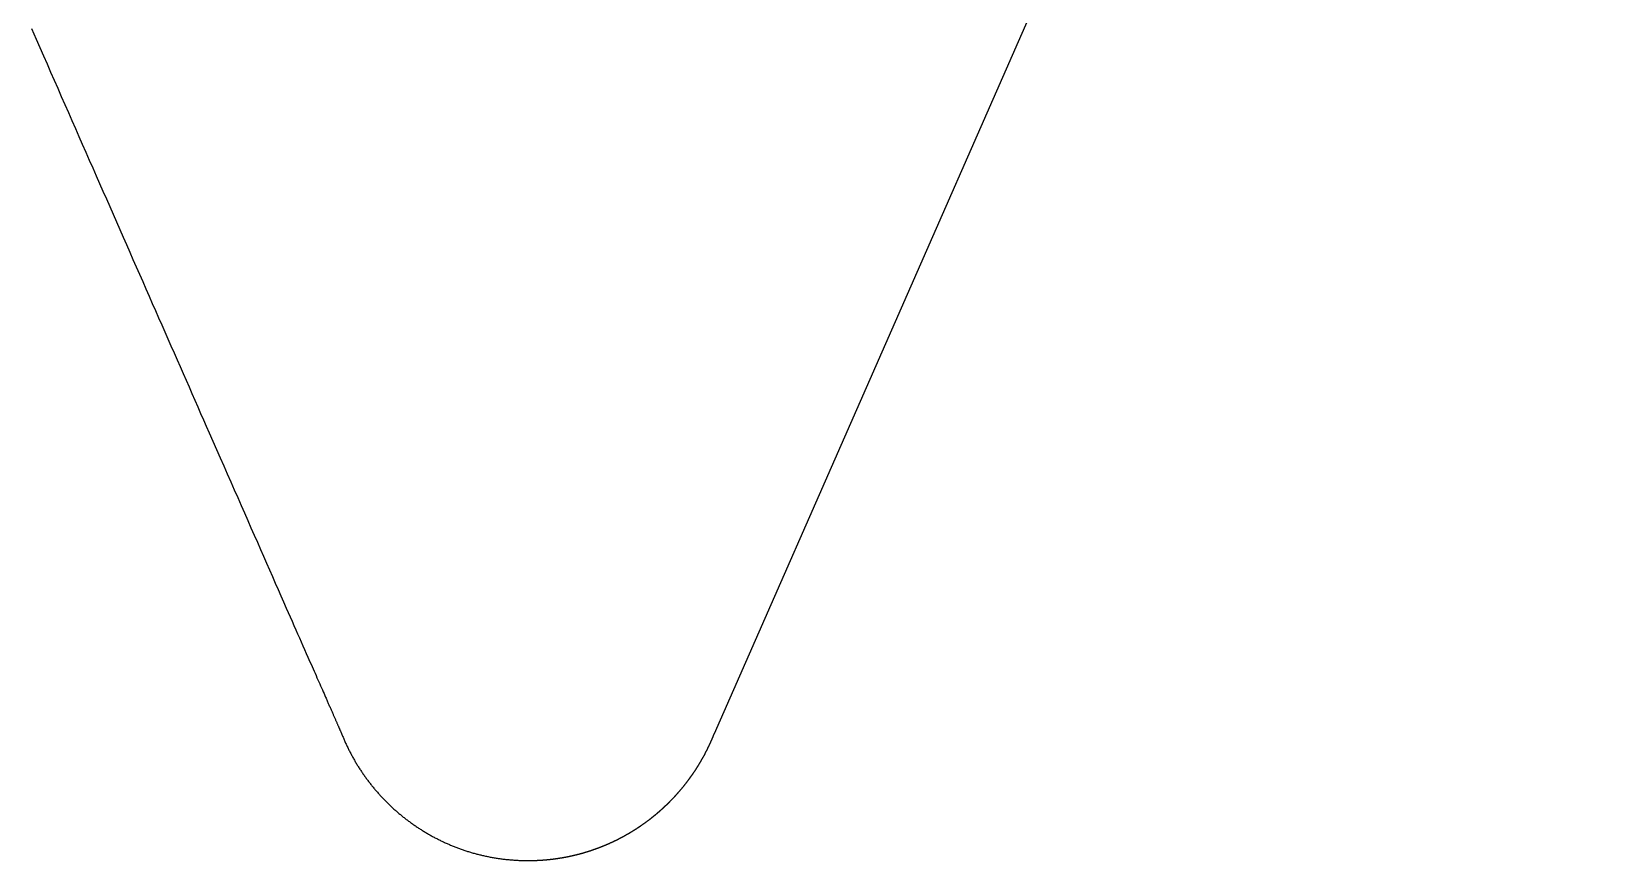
# Model space of a CAD drawing. Header units: millimetres. Extents: x -275 to 275, y -100 to 100.
# Drawn here: x -1.19 to 26.94, y -26.52 to -11.67 of the extents above; entities that cross this region are included whole.
import ezdxf

# ---------------------------------------------------------------- set-up
doc = ezdxf.new("R2010")
doc.units = ezdxf.units.MM

msp = doc.modelspace()

# ---------------------------------------------------------------- linework, layer by layer
msp.add_line((26.941, 12.038), (11.027, -24.248))
for points in [[(-1.192, -11.616), (-1.148, -11.714), (-1.105, -11.812), (-1.041, -11.96), (-0.976, -12.106), (-0.912, -12.253), (-0.848, -12.399), (-0.784, -12.544), (-0.721, -12.689), (-0.657, -12.834), (-0.594, -12.978), (-0.531, -13.122), (-0.468, -13.265), (-0.405, -13.408), (-0.343, -13.55), (-0.281, -13.692), (-0.218, -13.834), (-0.157, -13.975), (-0.095, -14.115), (-0.034, -14.255), (0.028, -14.394), (0.088, -14.533), (0.149, -14.671), (0.21, -14.809), (0.27, -14.946), (0.33, -15.082), (0.389, -15.218), (0.449, -15.353), (0.508, -15.488), (0.567, -15.622), (0.625, -15.756), (0.684, -15.888), (0.742, -16.021), (0.799, -16.152), (0.857, -16.283), (0.914, -16.413), (0.971, -16.542), (1.027, -16.671), (1.084, -16.799), (1.14, -16.926), (1.195, -17.053), (1.25, -17.179), (1.305, -17.304), (1.36, -17.428), (1.414, -17.552), (1.468, -17.674), (1.522, -17.796), (1.575, -17.917), (1.628, -18.038), (1.68, -18.157), (1.733, -18.276), (1.784, -18.394), (1.836, -18.511), (1.887, -18.627), (1.938, -18.742), (1.988, -18.857), (2.054, -19.008), (2.12, -19.158), (2.185, -19.306), (2.25, -19.452), (2.313, -19.596), (2.376, -19.739), (2.438, -19.881), (2.499, -20.02), (2.56, -20.158), (2.62, -20.294), (2.679, -20.428), (2.737, -20.56), (2.794, -20.691), (2.851, -20.819), (2.907, -20.946), (2.961, -21.071), (3.015, -21.194), (3.069, -21.314), (3.121, -21.433), (3.172, -21.55), (3.223, -21.665), (3.272, -21.778), (3.321, -21.888), (3.369, -21.997), (3.404, -22.077), (3.439, -22.156), (3.473, -22.233), (3.506, -22.309), (3.539, -22.385), (3.572, -22.458), (3.604, -22.531), (3.635, -22.602), (3.666, -22.672), (3.696, -22.741), (3.726, -22.809), (3.755, -22.875), (3.774, -22.918), (3.793, -22.961), (3.812, -23.003), (3.83, -23.045), (3.848, -23.086), (3.866, -23.126), (3.883, -23.166), (3.901, -23.205), (3.918, -23.244), (3.934, -23.282), (3.951, -23.319), (3.967, -23.356), (3.983, -23.392), (3.998, -23.428), (4.014, -23.463), (4.029, -23.497), (4.044, -23.53), (4.058, -23.563), (4.073, -23.596), (4.08, -23.612), (4.086, -23.627), (4.093, -23.643), (4.1, -23.659), (4.107, -23.674), (4.114, -23.689), (4.12, -23.704), (4.127, -23.719), (4.133, -23.733), (4.139, -23.748), (4.146, -23.762), (4.152, -23.776), (4.158, -23.79), (4.164, -23.804), (4.17, -23.818), (4.176, -23.831), (4.182, -23.845), (4.188, -23.858), (4.194, -23.871), (4.199, -23.884), (4.205, -23.896), (4.21, -23.909), (4.216, -23.921), (4.221, -23.933), (4.226, -23.945), (4.232, -23.957), (4.237, -23.969), (4.242, -23.98), (4.247, -23.992), (4.252, -24.003), (4.257, -24.014), (4.261, -24.024), (4.266, -24.035), (4.271, -24.046), (4.275, -24.056), (4.28, -24.066), (4.284, -24.076), (4.288, -24.086), (4.292, -24.095), (4.297, -24.105), (4.301, -24.114), (4.305, -24.123), (4.309, -24.132), (4.312, -24.141), (4.316, -24.149), (4.32, -24.157), (4.323, -24.166), (4.327, -24.174), (4.33, -24.182), (4.334, -24.189), (4.337, -24.197), (4.34, -24.204), (4.343, -24.211), (4.346, -24.218), (4.349, -24.225), (4.352, -24.231), (4.355, -24.238), (4.358, -24.244)], [(4.358, -24.244), (4.364, -24.26), (4.371, -24.276), (4.377, -24.292), (4.384, -24.308), (4.39, -24.323), (4.397, -24.339), (4.404, -24.355), (4.411, -24.371), (4.417, -24.386), (4.424, -24.402), (4.431, -24.417), (4.439, -24.433), (4.446, -24.448), (4.453, -24.464), (4.46, -24.479), (4.468, -24.495), (4.475, -24.51), (4.483, -24.525), (4.49, -24.541), (4.498, -24.556), (4.506, -24.571), (4.514, -24.586), (4.522, -24.601), (4.53, -24.616), (4.538, -24.631), (4.546, -24.646), (4.554, -24.661), (4.562, -24.676), (4.57, -24.691), (4.579, -24.706), (4.587, -24.72), (4.596, -24.735), (4.604, -24.75), (4.613, -24.764), (4.622, -24.779), (4.63, -24.793), (4.639, -24.808), (4.648, -24.822), (4.657, -24.837), (4.666, -24.851), (4.675, -24.865), (4.685, -24.88), (4.694, -24.894), (4.703, -24.908), (4.712, -24.922), (4.722, -24.936), (4.731, -24.95), (4.741, -24.964), (4.751, -24.978), (4.76, -24.992), (4.77, -25.006), (4.78, -25.02), (4.79, -25.033), (4.8, -25.047), (4.81, -25.061), (4.82, -25.074), (4.83, -25.088), (4.84, -25.101), (4.85, -25.115), (4.861, -25.128), (4.871, -25.141), (4.881, -25.155), (4.892, -25.168), (4.902, -25.181), (4.913, -25.194), (4.924, -25.207), (4.935, -25.22), (4.945, -25.233), (4.956, -25.246), (4.967, -25.259), (4.978, -25.272), (4.989, -25.285), (5, -25.297), (5.011, -25.31), (5.023, -25.323), (5.034, -25.335), (5.045, -25.348), (5.057, -25.36), (5.068, -25.373), (5.08, -25.385), (5.091, -25.397), (5.103, -25.41), (5.114, -25.422), (5.126, -25.434), (5.138, -25.446), (5.15, -25.458), (5.162, -25.47), (5.174, -25.482), (5.186, -25.494), (5.198, -25.505), (5.21, -25.517), (5.222, -25.529), (5.234, -25.54), (5.246, -25.552), (5.259, -25.564), (5.271, -25.575), (5.284, -25.586), (5.296, -25.598), (5.309, -25.609), (5.321, -25.62), (5.334, -25.631), (5.347, -25.642), (5.359, -25.653), (5.372, -25.664), (5.385, -25.675), (5.398, -25.686), (5.411, -25.697), (5.424, -25.708), (5.437, -25.719), (5.45, -25.729), (5.463, -25.74), (5.477, -25.75), (5.49, -25.761), (5.503, -25.771), (5.517, -25.781), (5.53, -25.792), (5.543, -25.802), (5.557, -25.812), (5.571, -25.822), (5.584, -25.832), (5.598, -25.842), (5.612, -25.852), (5.625, -25.862), (5.639, -25.871), (5.653, -25.881), (5.667, -25.891), (5.681, -25.9), (5.695, -25.91), (5.709, -25.919), (5.723, -25.929), (5.737, -25.938), (5.751, -25.947), (5.766, -25.956), (5.78, -25.965), (5.794, -25.974), (5.809, -25.983), (5.823, -25.992), (5.838, -26.001), (5.852, -26.01), (5.867, -26.019), (5.881, -26.027), (5.896, -26.036), (5.911, -26.044), (5.925, -26.053), (5.94, -26.061), (5.955, -26.069), (5.97, -26.078), (5.985, -26.086), (6, -26.094), (6.015, -26.102), (6.03, -26.11), (6.045, -26.118), (6.06, -26.126), (6.075, -26.133), (6.09, -26.141), (6.106, -26.149), (6.121, -26.156), (6.136, -26.164), (6.152, -26.171), (6.167, -26.178), (6.182, -26.186), (6.198, -26.193), (6.213, -26.2), (6.229, -26.207), (6.245, -26.214), (6.26, -26.221), (6.276, -26.228), (6.292, -26.234), (6.307, -26.241), (6.323, -26.248), (6.339, -26.254), (6.355, -26.261), (6.371, -26.267), (6.387, -26.273), (6.403, -26.28), (6.419, -26.286), (6.435, -26.292), (6.451, -26.298), (6.467, -26.304), (6.483, -26.31), (6.5, -26.315), (6.516, -26.321), (6.532, -26.327), (6.548, -26.332), (6.565, -26.338), (6.581, -26.343), (6.598, -26.349), (6.614, -26.354), (6.63, -26.359), (6.647, -26.364), (6.664, -26.369), (6.68, -26.374), (6.697, -26.379), (6.713, -26.384), (6.73, -26.388), (6.747, -26.393), (6.764, -26.398), (6.78, -26.402), (6.797, -26.406), (6.814, -26.411), (6.831, -26.415), (6.848, -26.419), (6.865, -26.423), (6.882, -26.427), (6.899, -26.431), (6.916, -26.435), (6.933, -26.439), (6.95, -26.442), (6.967, -26.446), (6.984, -26.449), (7.002, -26.453), (7.019, -26.456), (7.036, -26.459), (7.053, -26.462), (7.071, -26.465), (7.088, -26.468), (7.105, -26.471), (7.123, -26.474), (7.14, -26.477), (7.158, -26.48), (7.175, -26.482), (7.193, -26.485), (7.21, -26.487), (7.228, -26.489), (7.245, -26.492), (7.263, -26.494), (7.281, -26.496), (7.298, -26.498), (7.316, -26.5), (7.334, -26.502), (7.352, -26.503), (7.369, -26.505), (7.387, -26.507), (7.405, -26.508), (7.423, -26.509), (7.441, -26.511), (7.459, -26.512), (7.477, -26.513), (7.495, -26.514), (7.512, -26.515), (7.53, -26.516), (7.549, -26.517), (7.567, -26.517), (7.585, -26.518), (7.603, -26.518), (7.621, -26.519), (7.639, -26.519), (7.657, -26.519), (7.675, -26.519), (7.693, -26.519), (7.693, -26.519), (7.693, -26.519), (7.693, -26.519), (7.693, -26.519), (7.693, -26.519), (7.693, -26.519), (7.693, -26.519), (7.693, -26.519), (7.693, -26.519), (7.693, -26.519), (7.693, -26.519), (7.693, -26.519), (7.693, -26.519), (7.693, -26.519), (7.693, -26.519), (7.693, -26.519), (7.693, -26.519), (7.693, -26.519), (7.693, -26.519), (7.693, -26.519), (7.693, -26.519), (7.693, -26.519), (7.693, -26.519), (7.693, -26.519), (7.693, -26.519), (7.693, -26.519), (7.693, -26.519), (7.693, -26.519), (7.693, -26.519), (7.693, -26.519), (7.693, -26.519), (7.693, -26.519), (7.693, -26.519), (7.693, -26.519), (7.693, -26.519), (7.693, -26.519), (7.693, -26.519), (7.693, -26.519), (7.693, -26.519), (7.693, -26.519), (7.693, -26.519), (7.693, -26.519), (7.693, -26.519), (7.693, -26.519), (7.693, -26.519), (7.693, -26.519), (7.693, -26.519), (7.693, -26.519), (7.693, -26.519), (7.693, -26.519), (7.693, -26.519), (7.693, -26.519), (7.693, -26.519), (7.693, -26.519), (7.693, -26.519), (7.693, -26.519), (7.693, -26.519), (7.693, -26.519), (7.693, -26.519), (7.693, -26.519), (7.694, -26.519), (7.694, -26.519), (7.694, -26.519), (7.694, -26.519), (7.694, -26.519), (7.694, -26.519), (7.694, -26.519), (7.694, -26.519), (7.694, -26.519), (7.694, -26.519), (7.694, -26.519), (7.694, -26.519), (7.694, -26.519), (7.694, -26.519), (7.694, -26.519), (7.694, -26.519), (7.694, -26.519), (7.694, -26.519), (7.694, -26.519), (7.694, -26.519), (7.694, -26.519), (7.694, -26.519), (7.694, -26.519), (7.694, -26.519), (7.694, -26.519), (7.694, -26.519), (7.694, -26.519), (7.694, -26.519), (7.694, -26.519), (7.694, -26.519), (7.694, -26.519), (7.694, -26.519), (7.694, -26.519), (7.694, -26.519), (7.694, -26.519), (7.694, -26.519), (7.694, -26.519), (7.694, -26.519), (7.694, -26.519), (7.694, -26.519), (7.694, -26.519), (7.694, -26.519), (7.694, -26.519), (7.694, -26.519), (7.694, -26.519), (7.694, -26.519), (7.694, -26.519), (7.694, -26.519), (7.694, -26.519), (7.694, -26.519), (7.694, -26.519), (7.694, -26.519), (7.694, -26.519), (7.694, -26.519), (7.694, -26.519), (7.694, -26.519), (7.694, -26.519), (7.694, -26.519), (7.694, -26.519), (7.694, -26.519), (7.694, -26.519), (7.694, -26.519), (7.694, -26.519), (7.694, -26.519), (7.694, -26.519), (7.694, -26.519), (7.694, -26.519), (7.694, -26.519), (7.694, -26.519), (7.694, -26.519), (7.694, -26.519), (7.694, -26.519), (7.694, -26.519), (7.694, -26.519), (7.694, -26.519), (7.694, -26.519), (7.694, -26.519), (7.694, -26.519), (7.694, -26.519), (7.694, -26.519), (7.694, -26.519), (7.694, -26.519), (7.694, -26.519), (7.694, -26.519), (7.694, -26.519), (7.694, -26.519), (7.694, -26.519), (7.694, -26.519), (7.694, -26.519), (7.694, -26.519), (7.694, -26.519), (7.694, -26.519), (7.694, -26.519), (7.694, -26.519), (7.694, -26.519), (7.694, -26.519), (7.694, -26.519), (7.694, -26.519), (7.694, -26.519), (7.694, -26.519), (7.694, -26.519), (7.694, -26.519), (7.694, -26.519), (7.694, -26.519), (7.694, -26.519), (7.694, -26.519), (7.694, -26.519), (7.694, -26.519), (7.694, -26.519), (7.694, -26.519), (7.694, -26.519), (7.694, -26.519), (7.694, -26.519), (7.694, -26.519), (7.694, -26.519), (7.694, -26.519), (7.694, -26.519), (7.694, -26.519), (7.694, -26.519), (7.694, -26.519), (7.694, -26.519), (7.694, -26.519), (7.694, -26.519), (7.694, -26.519), (7.694, -26.519), (7.694, -26.519), (7.694, -26.519), (7.694, -26.519), (7.694, -26.519), (7.694, -26.519), (7.694, -26.519), (7.694, -26.519), (7.694, -26.519), (7.694, -26.519), (7.694, -26.519), (7.694, -26.519), (7.694, -26.519), (7.694, -26.519), (7.694, -26.519), (7.694, -26.519), (7.694, -26.519), (7.694, -26.519), (7.694, -26.519), (7.694, -26.519), (7.694, -26.519), (7.694, -26.519), (7.694, -26.519), (7.694, -26.519), (7.694, -26.519), (7.694, -26.519), (7.694, -26.519), (7.694, -26.519), (7.694, -26.519), (7.694, -26.519), (7.694, -26.519), (7.694, -26.519), (7.694, -26.519), (7.694, -26.519), (7.694, -26.519), (7.694, -26.519), (7.694, -26.519), (7.694, -26.519), (7.694, -26.519), (7.694, -26.519), (7.694, -26.519), (7.694, -26.519), (7.694, -26.519), (7.694, -26.519), (7.694, -26.519), (7.694, -26.519), (7.694, -26.519), (7.694, -26.519), (7.694, -26.519), (7.694, -26.519), (7.694, -26.519), (7.694, -26.519), (7.694, -26.519), (7.694, -26.519), (7.694, -26.519), (7.694, -26.519), (7.694, -26.519), (7.694, -26.519), (7.694, -26.519), (7.694, -26.519), (7.694, -26.519), (7.694, -26.519), (7.694, -26.519), (7.694, -26.519), (7.694, -26.519), (7.694, -26.519), (7.694, -26.519), (7.694, -26.519), (7.694, -26.519), (7.694, -26.519), (7.694, -26.519), (7.694, -26.519), (7.694, -26.519), (7.694, -26.519), (7.694, -26.519), (7.694, -26.519), (7.694, -26.519), (7.694, -26.519), (7.694, -26.519), (7.694, -26.519), (7.694, -26.519), (7.694, -26.519), (7.694, -26.519), (7.694, -26.519), (7.694, -26.519), (7.694, -26.519), (7.694, -26.519), (7.694, -26.519), (7.694, -26.519), (7.694, -26.519), (7.694, -26.519), (7.694, -26.519), (7.694, -26.519), (7.694, -26.519), (7.694, -26.519), (7.694, -26.519), (7.694, -26.519), (7.694, -26.519), (7.694, -26.519), (7.694, -26.519), (7.694, -26.519), (7.694, -26.519), (7.694, -26.519), (7.694, -26.519), (7.694, -26.519), (7.694, -26.519), (7.694, -26.519), (7.694, -26.519), (7.694, -26.519), (7.694, -26.519), (7.694, -26.519), (7.694, -26.519), (7.694, -26.519), (7.694, -26.519), (7.694, -26.519), (7.694, -26.519), (7.694, -26.519), (7.694, -26.519), (7.694, -26.519), (7.694, -26.519), (7.694, -26.519), (7.694, -26.519), (7.694, -26.519), (7.694, -26.519), (7.694, -26.519), (7.694, -26.519), (7.694, -26.519), (7.694, -26.519), (7.694, -26.519), (7.694, -26.519), (7.694, -26.519), (7.694, -26.519), (7.694, -26.519), (7.694, -26.519), (7.694, -26.519), (7.694, -26.519), (7.694, -26.519), (7.694, -26.519), (7.694, -26.519), (7.694, -26.519), (7.694, -26.519), (7.694, -26.519), (7.694, -26.519), (7.694, -26.519), (7.694, -26.519), (7.694, -26.519), (7.694, -26.519), (7.694, -26.519), (7.694, -26.519), (7.694, -26.519), (7.694, -26.519), (7.694, -26.519), (7.694, -26.519), (7.694, -26.519), (7.694, -26.519), (7.694, -26.519), (7.694, -26.519), (7.694, -26.519), (7.694, -26.519), (7.694, -26.519), (7.694, -26.519), (7.694, -26.519), (7.694, -26.519), (7.694, -26.519), (7.694, -26.519), (7.694, -26.519), (7.694, -26.519), (7.694, -26.519), (7.694, -26.519), (7.694, -26.519), (7.694, -26.519), (7.694, -26.519), (7.694, -26.519), (7.694, -26.519), (7.694, -26.519), (7.694, -26.519), (7.694, -26.519), (7.694, -26.519), (7.694, -26.519), (7.694, -26.519), (7.694, -26.519), (7.694, -26.519), (7.694, -26.519), (7.694, -26.519), (7.694, -26.519), (7.694, -26.519), (7.694, -26.519), (7.694, -26.519), (7.694, -26.519), (7.694, -26.519), (7.694, -26.519), (7.694, -26.519), (7.694, -26.519), (7.694, -26.519), (7.694, -26.519), (7.694, -26.519), (7.694, -26.519), (7.694, -26.519), (7.694, -26.519), (7.694, -26.519), (7.694, -26.519), (7.694, -26.519), (7.694, -26.519), (7.694, -26.519), (7.694, -26.519), (7.694, -26.519), (7.694, -26.519), (7.694, -26.519), (7.694, -26.519), (7.694, -26.519), (7.694, -26.519), (7.694, -26.519), (7.694, -26.519), (7.694, -26.519), (7.694, -26.519), (7.694, -26.519), (7.694, -26.519), (7.694, -26.519), (7.694, -26.519), (7.694, -26.519), (7.694, -26.519), (7.694, -26.519), (7.694, -26.519), (7.694, -26.519), (7.694, -26.519), (7.694, -26.519), (7.694, -26.519), (7.694, -26.519), (7.694, -26.519), (7.694, -26.519), (7.694, -26.519), (7.694, -26.519), (7.694, -26.519), (7.694, -26.519), (7.694, -26.519), (7.694, -26.519), (7.694, -26.519), (7.694, -26.519), (7.694, -26.519), (7.694, -26.519), (7.694, -26.519), (7.694, -26.519), (7.694, -26.519), (7.694, -26.519), (7.694, -26.519), (7.694, -26.519), (7.694, -26.519), (7.694, -26.519), (7.694, -26.519), (7.694, -26.519), (7.694, -26.519), (7.694, -26.519), (7.694, -26.519), (7.694, -26.519), (7.694, -26.519), (7.694, -26.519), (7.694, -26.519), (7.694, -26.519), (7.694, -26.519), (7.694, -26.519), (7.694, -26.519), (7.694, -26.519), (7.694, -26.519), (7.694, -26.519), (7.694, -26.519), (7.694, -26.519), (7.694, -26.519), (7.694, -26.519), (7.694, -26.519), (7.694, -26.519), (7.694, -26.519), (7.694, -26.519), (7.694, -26.519), (7.694, -26.519), (7.694, -26.519), (7.694, -26.519), (7.694, -26.519), (7.694, -26.519), (7.694, -26.519), (7.694, -26.519), (7.694, -26.519), (7.694, -26.519), (7.694, -26.519), (7.694, -26.519), (7.694, -26.519), (7.694, -26.519), (7.694, -26.519), (7.694, -26.519), (7.694, -26.519), (7.694, -26.519), (7.694, -26.519), (7.694, -26.519), (7.694, -26.519), (7.694, -26.519), (7.694, -26.519), (7.694, -26.519), (7.694, -26.519), (7.694, -26.519), (7.694, -26.519), (7.694, -26.519), (7.694, -26.519), (7.694, -26.519), (7.694, -26.519), (7.694, -26.519), (7.694, -26.519), (7.694, -26.519), (7.694, -26.519), (7.694, -26.519), (7.694, -26.519), (7.694, -26.519), (7.694, -26.519), (7.694, -26.519), (7.694, -26.519), (7.694, -26.519), (7.694, -26.519), (7.694, -26.519), (7.694, -26.519), (7.694, -26.519), (7.694, -26.519), (7.694, -26.519), (7.694, -26.519), (7.694, -26.519), (7.694, -26.519), (7.694, -26.519), (7.694, -26.519), (7.694, -26.519), (7.694, -26.519), (7.694, -26.519), (7.694, -26.519), (7.694, -26.519), (7.694, -26.519), (7.694, -26.519), (7.694, -26.519), (7.694, -26.519), (7.694, -26.519), (7.694, -26.519), (7.694, -26.519), (7.694, -26.519), (7.694, -26.519), (7.694, -26.519), (7.694, -26.519), (7.694, -26.519), (7.694, -26.519), (7.694, -26.519), (7.694, -26.519), (7.694, -26.519), (7.694, -26.519), (7.694, -26.519), (7.694, -26.519), (7.694, -26.519), (7.694, -26.519), (7.694, -26.519), (7.694, -26.519), (7.694, -26.519), (7.694, -26.519), (7.694, -26.519), (7.694, -26.519), (7.694, -26.519), (7.694, -26.519), (7.694, -26.519), (7.694, -26.519), (7.694, -26.519), (7.694, -26.519), (7.694, -26.519), (7.694, -26.519), (7.694, -26.519), (7.694, -26.519), (7.694, -26.519), (7.694, -26.519), (7.694, -26.519), (7.694, -26.519), (7.694, -26.519), (7.694, -26.519), (7.694, -26.519), (7.694, -26.519), (7.694, -26.519), (7.694, -26.519), (7.694, -26.519), (7.694, -26.519), (7.694, -26.519), (7.694, -26.519), (7.694, -26.519), (7.694, -26.519), (7.694, -26.519), (7.694, -26.519), (7.694, -26.519), (7.694, -26.519), (7.694, -26.519), (7.694, -26.519), (7.694, -26.519), (7.694, -26.519), (7.694, -26.519), (7.694, -26.519), (7.694, -26.519), (7.694, -26.519), (7.694, -26.519), (7.694, -26.519), (7.694, -26.519), (7.694, -26.519), (7.694, -26.519), (7.694, -26.519), (7.694, -26.519), (7.694, -26.519), (7.694, -26.519), (7.694, -26.519), (7.694, -26.519), (7.694, -26.519), (7.694, -26.519), (7.694, -26.519), (7.694, -26.519), (7.694, -26.519), (7.694, -26.519), (7.694, -26.519), (7.694, -26.519), (7.694, -26.519), (7.694, -26.519), (7.694, -26.519), (7.694, -26.519), (7.694, -26.519), (7.694, -26.519), (7.694, -26.519), (7.694, -26.519), (7.694, -26.519), (7.694, -26.519), (7.694, -26.519), (7.694, -26.519), (7.694, -26.519), (7.694, -26.519), (7.694, -26.519), (7.694, -26.519), (7.694, -26.519), (7.694, -26.519), (7.694, -26.519), (7.694, -26.519), (7.694, -26.519), (7.694, -26.519), (7.694, -26.519), (7.694, -26.519), (7.694, -26.519), (7.694, -26.519), (7.694, -26.519), (7.694, -26.519), (7.694, -26.519), (7.694, -26.519), (7.694, -26.519), (7.694, -26.519), (7.694, -26.519), (7.694, -26.519), (7.694, -26.519), (7.694, -26.519), (7.694, -26.519), (7.694, -26.519), (7.694, -26.519), (7.694, -26.519), (7.694, -26.519), (7.694, -26.519), (7.694, -26.519), (7.694, -26.519), (7.694, -26.519), (7.694, -26.519), (7.694, -26.519), (7.694, -26.519), (7.694, -26.519), (7.694, -26.519), (7.694, -26.519), (7.694, -26.519), (7.694, -26.519), (7.694, -26.519), (7.694, -26.519), (7.694, -26.519), (7.694, -26.519), (7.694, -26.519), (7.694, -26.519), (7.694, -26.519), (7.694, -26.519), (7.695, -26.519), (7.695, -26.519), (7.695, -26.519), (7.695, -26.519), (7.695, -26.519), (7.695, -26.519), (7.695, -26.519), (7.695, -26.519), (7.695, -26.519), (7.695, -26.519), (7.695, -26.519), (7.695, -26.519), (7.695, -26.519), (7.695, -26.519), (7.695, -26.519), (7.695, -26.519), (7.695, -26.519), (7.695, -26.519), (7.695, -26.519), (7.695, -26.519), (7.695, -26.519), (7.695, -26.519), (7.695, -26.519), (7.695, -26.519), (7.695, -26.519), (7.695, -26.519), (7.695, -26.519), (7.695, -26.519), (7.695, -26.519), (7.695, -26.519), (7.695, -26.519), (7.695, -26.519), (7.695, -26.519), (7.695, -26.519), (7.695, -26.519), (7.695, -26.519), (7.695, -26.519), (7.695, -26.519), (7.695, -26.519), (7.695, -26.519), (7.695, -26.519), (7.695, -26.519), (7.695, -26.519), (7.695, -26.519), (7.695, -26.519), (7.695, -26.519), (7.695, -26.519), (7.695, -26.519), (7.695, -26.519), (7.695, -26.519), (7.695, -26.519), (7.695, -26.519), (7.695, -26.519), (7.695, -26.519), (7.695, -26.519), (7.695, -26.519), (7.695, -26.519), (7.695, -26.519), (7.695, -26.519), (7.695, -26.519), (7.695, -26.519), (7.695, -26.519), (7.695, -26.519), (7.695, -26.519), (7.695, -26.519), (7.695, -26.519), (7.695, -26.519), (7.695, -26.519), (7.695, -26.519), (7.695, -26.519), (7.695, -26.519), (7.695, -26.519), (7.695, -26.519), (7.695, -26.519), (7.695, -26.519), (7.695, -26.519), (7.695, -26.519), (7.695, -26.519), (7.695, -26.519), (7.695, -26.519), (7.695, -26.519), (7.695, -26.519), (7.695, -26.519), (7.695, -26.519), (7.695, -26.519), (7.695, -26.519), (7.695, -26.519), (7.695, -26.519), (7.695, -26.519), (7.695, -26.519), (7.695, -26.519)], [(7.695, -26.519), (7.7, -26.519), (7.704, -26.519), (7.709, -26.519), (7.713, -26.519), (7.718, -26.519), (7.722, -26.519), (7.727, -26.519), (7.731, -26.519), (7.736, -26.519), (7.74, -26.519), (7.745, -26.519), (7.749, -26.519), (7.754, -26.519), (7.758, -26.519), (7.763, -26.519), (7.768, -26.519), (7.772, -26.519), (7.777, -26.518), (7.781, -26.518), (7.786, -26.518), (7.79, -26.518), (7.795, -26.518), (7.799, -26.518), (7.804, -26.518), (7.808, -26.518), (7.813, -26.517), (7.817, -26.517), (7.822, -26.517), (7.826, -26.517), (7.831, -26.517), (7.835, -26.517), (7.84, -26.516), (7.844, -26.516), (7.849, -26.516), (7.853, -26.516), (7.858, -26.516), (7.862, -26.515), (7.867, -26.515), (7.871, -26.515), (7.876, -26.515), (7.88, -26.515), (7.885, -26.514), (7.889, -26.514), (7.894, -26.514), (7.898, -26.514), (7.903, -26.513), (7.907, -26.513), (7.912, -26.513), (7.916, -26.513), (7.921, -26.512), (7.925, -26.512), (7.929, -26.512), (7.934, -26.511), (7.938, -26.511), (7.943, -26.511), (7.947, -26.511), (7.952, -26.51), (7.956, -26.51), (7.961, -26.51), (7.965, -26.509), (7.97, -26.509), (7.974, -26.509), (7.979, -26.508), (7.983, -26.508), (7.987, -26.508), (7.992, -26.507), (7.996, -26.507), (8.001, -26.506), (8.005, -26.506), (8.01, -26.506), (8.014, -26.505), (8.019, -26.505), (8.023, -26.504), (8.027, -26.504), (8.032, -26.504), (8.036, -26.503), (8.041, -26.503), (8.045, -26.502), (8.05, -26.502), (8.054, -26.501), (8.058, -26.501), (8.063, -26.501), (8.067, -26.5), (8.072, -26.5), (8.076, -26.499), (8.081, -26.499), (8.085, -26.498), (8.089, -26.498), (8.094, -26.497), (8.098, -26.497), (8.103, -26.496), (8.107, -26.496), (8.111, -26.495), (8.116, -26.495), (8.12, -26.494), (8.125, -26.494), (8.129, -26.493), (8.134, -26.493), (8.138, -26.492), (8.142, -26.492), (8.147, -26.491), (8.151, -26.49), (8.155, -26.49), (8.16, -26.489), (8.164, -26.489), (8.169, -26.488), (8.173, -26.488), (8.177, -26.487), (8.182, -26.486), (8.186, -26.486), (8.191, -26.485), (8.195, -26.485), (8.199, -26.484), (8.204, -26.483), (8.208, -26.483), (8.212, -26.482), (8.217, -26.481), (8.221, -26.481), (8.226, -26.48), (8.23, -26.479), (8.234, -26.479), (8.239, -26.478), (8.243, -26.477), (8.247, -26.477), (8.252, -26.476), (8.256, -26.475), (8.26, -26.475), (8.265, -26.474), (8.269, -26.473), (8.273, -26.473), (8.278, -26.472), (8.282, -26.471), (8.286, -26.471), (8.291, -26.47), (8.295, -26.469), (8.299, -26.468), (8.304, -26.468), (8.308, -26.467), (8.312, -26.466), (8.317, -26.465), (8.321, -26.465), (8.325, -26.464), (8.33, -26.463), (8.334, -26.462), (8.338, -26.461), (8.343, -26.461), (8.347, -26.46), (8.351, -26.459), (8.356, -26.458), (8.36, -26.457), (8.364, -26.457), (8.369, -26.456), (8.373, -26.455), (8.377, -26.454), (8.381, -26.453), (8.386, -26.453), (8.39, -26.452), (8.394, -26.451), (8.399, -26.45), (8.403, -26.449), (8.407, -26.448), (8.411, -26.447), (8.416, -26.446), (8.42, -26.446), (8.424, -26.445), (8.429, -26.444), (8.433, -26.443), (8.437, -26.442), (8.441, -26.441), (8.446, -26.44), (8.45, -26.439), (8.454, -26.438), (8.459, -26.437), (8.463, -26.437), (8.467, -26.436), (8.471, -26.435), (8.476, -26.434), (8.48, -26.433), (8.484, -26.432), (8.488, -26.431), (8.493, -26.43), (8.497, -26.429), (8.501, -26.428), (8.505, -26.427), (8.51, -26.426), (8.514, -26.425), (8.518, -26.424), (8.522, -26.423), (8.527, -26.422), (8.531, -26.421), (8.535, -26.42), (8.539, -26.419), (8.543, -26.418), (8.548, -26.417), (8.552, -26.416), (8.556, -26.415), (8.56, -26.414), (8.565, -26.413), (8.569, -26.412), (8.573, -26.411), (8.577, -26.409), (8.581, -26.408), (8.586, -26.407), (8.59, -26.406), (8.594, -26.405), (8.598, -26.404), (8.602, -26.403), (8.607, -26.402), (8.611, -26.401), (8.615, -26.4), (8.619, -26.399), (8.623, -26.397), (8.628, -26.396), (8.632, -26.395), (8.636, -26.394), (8.64, -26.393), (8.644, -26.392), (8.649, -26.391), (8.653, -26.389), (8.657, -26.388), (8.661, -26.387), (8.665, -26.386), (8.669, -26.385), (8.674, -26.384), (8.678, -26.382), (8.682, -26.381), (8.686, -26.38), (8.69, -26.379), (8.694, -26.378), (8.698, -26.376), (8.703, -26.375), (8.707, -26.374), (8.711, -26.373), (8.715, -26.371), (8.719, -26.37), (8.723, -26.369), (8.727, -26.368), (8.732, -26.367), (8.736, -26.365), (8.74, -26.364), (8.744, -26.363), (8.748, -26.361), (8.752, -26.36), (8.756, -26.359), (8.761, -26.358), (8.765, -26.356), (8.769, -26.355), (8.773, -26.354), (8.777, -26.352), (8.781, -26.351), (8.785, -26.35), (8.789, -26.349), (8.793, -26.347), (8.798, -26.346), (8.802, -26.345), (8.806, -26.343), (8.81, -26.342), (8.814, -26.341), (8.818, -26.339), (8.822, -26.338), (8.826, -26.336), (8.83, -26.335), (8.834, -26.334), (8.838, -26.332), (8.842, -26.331), (8.847, -26.33), (8.851, -26.328), (8.855, -26.327), (8.859, -26.325), (8.863, -26.324), (8.867, -26.323), (8.871, -26.321), (8.875, -26.32), (8.879, -26.318), (8.883, -26.317), (8.887, -26.315), (8.891, -26.314), (8.895, -26.313), (8.899, -26.311), (8.903, -26.31), (8.907, -26.308), (8.911, -26.307), (8.915, -26.305), (8.92, -26.304), (8.924, -26.302), (8.928, -26.301), (8.932, -26.299), (8.936, -26.298), (8.94, -26.296), (8.944, -26.295), (8.948, -26.293), (8.952, -26.292), (8.956, -26.29), (8.96, -26.289), (8.964, -26.287), (8.968, -26.286), (8.972, -26.284), (8.976, -26.283), (8.98, -26.281), (8.984, -26.28), (8.988, -26.278), (8.992, -26.277), (8.996, -26.275), (9, -26.274), (9.004, -26.272), (9.008, -26.27), (9.012, -26.269), (9.016, -26.267), (9.02, -26.266), (9.024, -26.264), (9.028, -26.262), (9.032, -26.261), (9.036, -26.259), (9.04, -26.258), (9.043, -26.256), (9.047, -26.254), (9.051, -26.253), (9.055, -26.251), (9.059, -26.25), (9.063, -26.248), (9.067, -26.246), (9.071, -26.245), (9.075, -26.243), (9.079, -26.241), (9.083, -26.24), (9.087, -26.238), (9.091, -26.236), (9.095, -26.235), (9.099, -26.233), (9.103, -26.231), (9.107, -26.23), (9.111, -26.228), (9.114, -26.226), (9.118, -26.224), (9.122, -26.223), (9.126, -26.221), (9.13, -26.219), (9.134, -26.218), (9.138, -26.216), (9.142, -26.214), (9.146, -26.212), (9.15, -26.211), (9.153, -26.209), (9.157, -26.207), (9.161, -26.205), (9.165, -26.204), (9.169, -26.202), (9.173, -26.2), (9.177, -26.198), (9.181, -26.197), (9.185, -26.195), (9.188, -26.193), (9.192, -26.191), (9.196, -26.19), (9.2, -26.188), (9.204, -26.186), (9.208, -26.184), (9.212, -26.182), (9.216, -26.181), (9.219, -26.179), (9.223, -26.177), (9.227, -26.175), (9.231, -26.173), (9.235, -26.171), (9.239, -26.17), (9.242, -26.168), (9.246, -26.166), (9.25, -26.164), (9.254, -26.162), (9.258, -26.16), (9.262, -26.158), (9.265, -26.157), (9.269, -26.155), (9.273, -26.153), (9.277, -26.151), (9.281, -26.149), (9.284, -26.147), (9.288, -26.145), (9.292, -26.143), (9.296, -26.141), (9.3, -26.14), (9.304, -26.138), (9.307, -26.136), (9.311, -26.134), (9.315, -26.132), (9.319, -26.13), (9.322, -26.128), (9.326, -26.126), (9.33, -26.124), (9.334, -26.122), (9.338, -26.12), (9.341, -26.118), (9.345, -26.116), (9.349, -26.114), (9.353, -26.112), (9.356, -26.11), (9.36, -26.108), (9.364, -26.106), (9.368, -26.104), (9.371, -26.102), (9.375, -26.1), (9.379, -26.098), (9.383, -26.096), (9.386, -26.094), (9.39, -26.092), (9.394, -26.09), (9.398, -26.088), (9.401, -26.086), (9.405, -26.084), (9.409, -26.082), (9.413, -26.08), (9.416, -26.078), (9.42, -26.076), (9.424, -26.074), (9.427, -26.072), (9.431, -26.07), (9.435, -26.068), (9.438, -26.066), (9.442, -26.064), (9.446, -26.062), (9.45, -26.06), (9.453, -26.058), (9.457, -26.055), (9.461, -26.053), (9.464, -26.051), (9.468, -26.049), (9.472, -26.047), (9.475, -26.045), (9.479, -26.043), (9.483, -26.041), (9.486, -26.039), (9.49, -26.036), (9.494, -26.034), (9.497, -26.032), (9.501, -26.03), (9.505, -26.028), (9.508, -26.026), (9.512, -26.024), (9.516, -26.021), (9.519, -26.019), (9.523, -26.017), (9.527, -26.015), (9.53, -26.013), (9.534, -26.011), (9.537, -26.008), (9.541, -26.006), (9.545, -26.004), (9.548, -26.002), (9.552, -26), (9.556, -25.997), (9.559, -25.995), (9.563, -25.993), (9.566, -25.991), (9.57, -25.989), (9.574, -25.986), (9.577, -25.984), (9.581, -25.982), (9.584, -25.98), (9.588, -25.977), (9.592, -25.975), (9.595, -25.973), (9.599, -25.971), (9.602, -25.968), (9.606, -25.966), (9.609, -25.964), (9.613, -25.962), (9.617, -25.959), (9.62, -25.957), (9.624, -25.955), (9.627, -25.952), (9.631, -25.95), (9.634, -25.948), (9.638, -25.946), (9.641, -25.943), (9.645, -25.941), (9.649, -25.939), (9.652, -25.936), (9.656, -25.934), (9.659, -25.932), (9.663, -25.929), (9.666, -25.927), (9.67, -25.925), (9.673, -25.922), (9.677, -25.92), (9.68, -25.918), (9.684, -25.915), (9.687, -25.913), (9.691, -25.911), (9.694, -25.908), (9.698, -25.906), (9.701, -25.903), (9.705, -25.901), (9.708, -25.899), (9.712, -25.896), (9.715, -25.894), (9.719, -25.892), (9.722, -25.889), (9.726, -25.887), (9.729, -25.884), (9.733, -25.882), (9.736, -25.88), (9.74, -25.877), (9.743, -25.875), (9.746, -25.872), (9.75, -25.87), (9.753, -25.867), (9.757, -25.865), (9.76, -25.863), (9.764, -25.86), (9.767, -25.858), (9.771, -25.855), (9.774, -25.853), (9.777, -25.85), (9.781, -25.848), (9.784, -25.845), (9.788, -25.843), (9.791, -25.84), (9.795, -25.838), (9.798, -25.835), (9.801, -25.833), (9.805, -25.83), (9.808, -25.828), (9.812, -25.825), (9.815, -25.823), (9.818, -25.82), (9.822, -25.818), (9.825, -25.815), (9.829, -25.813), (9.832, -25.81), (9.835, -25.808), (9.839, -25.805), (9.842, -25.803), (9.845, -25.8), (9.849, -25.798), (9.852, -25.795), (9.856, -25.793), (9.859, -25.79), (9.862, -25.788), (9.866, -25.785), (9.869, -25.782), (9.872, -25.78), (9.876, -25.777), (9.879, -25.775), (9.882, -25.772), (9.886, -25.77), (9.889, -25.767), (9.892, -25.764), (9.896, -25.762), (9.899, -25.759), (9.902, -25.757), (9.906, -25.754), (9.909, -25.751), (9.912, -25.749), (9.915, -25.746), (9.919, -25.743), (9.922, -25.741), (9.925, -25.738), (9.929, -25.736), (9.932, -25.733), (9.935, -25.73), (9.939, -25.728), (9.942, -25.725), (9.945, -25.722), (9.948, -25.72), (9.952, -25.717), (9.955, -25.714), (9.958, -25.712), (9.961, -25.709), (9.965, -25.706), (9.968, -25.704), (9.971, -25.701), (9.974, -25.698), (9.978, -25.696), (9.981, -25.693), (9.984, -25.69), (9.987, -25.688), (9.991, -25.685), (9.994, -25.682), (9.997, -25.679), (10, -25.677), (10.004, -25.674), (10.007, -25.671), (10.01, -25.669), (10.013, -25.666), (10.016, -25.663), (10.02, -25.66), (10.023, -25.658), (10.026, -25.655), (10.029, -25.652), (10.032, -25.649), (10.036, -25.647), (10.039, -25.644), (10.042, -25.641), (10.045, -25.638), (10.048, -25.636), (10.051, -25.633), (10.055, -25.63), (10.058, -25.627), (10.061, -25.624), (10.064, -25.622), (10.067, -25.619), (10.07, -25.616), (10.074, -25.613), (10.077, -25.61), (10.08, -25.608), (10.083, -25.605), (10.086, -25.602), (10.089, -25.599), (10.092, -25.596), (10.095, -25.594), (10.099, -25.591), (10.102, -25.588), (10.105, -25.585), (10.108, -25.582), (10.111, -25.579), (10.114, -25.577), (10.117, -25.574), (10.12, -25.571), (10.123, -25.568), (10.127, -25.565), (10.13, -25.562), (10.133, -25.559), (10.136, -25.556), (10.139, -25.554), (10.142, -25.551), (10.145, -25.548), (10.148, -25.545), (10.151, -25.542), (10.154, -25.539), (10.157, -25.536), (10.16, -25.533), (10.163, -25.53), (10.166, -25.528), (10.169, -25.525), (10.172, -25.522), (10.176, -25.519), (10.179, -25.516), (10.182, -25.513), (10.185, -25.51), (10.188, -25.507), (10.191, -25.504), (10.194, -25.501), (10.197, -25.498), (10.2, -25.495), (10.203, -25.492), (10.206, -25.489), (10.209, -25.486), (10.212, -25.483), (10.215, -25.481), (10.218, -25.478), (10.221, -25.475), (10.224, -25.472), (10.227, -25.469), (10.23, -25.466), (10.233, -25.463), (10.236, -25.46), (10.238, -25.457), (10.241, -25.454), (10.244, -25.451), (10.247, -25.448), (10.25, -25.445), (10.253, -25.442), (10.256, -25.439), (10.259, -25.436), (10.262, -25.433), (10.265, -25.43), (10.268, -25.427), (10.271, -25.424), (10.274, -25.421), (10.277, -25.417), (10.28, -25.414), (10.283, -25.411), (10.285, -25.408), (10.288, -25.405), (10.291, -25.402), (10.294, -25.399), (10.297, -25.396), (10.3, -25.393), (10.303, -25.39), (10.306, -25.387), (10.309, -25.384), (10.311, -25.381), (10.314, -25.378), (10.317, -25.375), (10.32, -25.372), (10.323, -25.368), (10.326, -25.365), (10.329, -25.362), (10.331, -25.359), (10.334, -25.356), (10.337, -25.353), (10.34, -25.35), (10.343, -25.347), (10.346, -25.344), (10.348, -25.34), (10.351, -25.337), (10.354, -25.334), (10.357, -25.331), (10.36, -25.328), (10.363, -25.325), (10.365, -25.322), (10.368, -25.319), (10.371, -25.315), (10.374, -25.312), (10.377, -25.309), (10.379, -25.306), (10.382, -25.303), (10.385, -25.3), (10.388, -25.296), (10.39, -25.293), (10.393, -25.29), (10.396, -25.287), (10.399, -25.284), (10.402, -25.281), (10.404, -25.277), (10.407, -25.274), (10.41, -25.271), (10.413, -25.268), (10.415, -25.265), (10.418, -25.261), (10.421, -25.258), (10.423, -25.255), (10.426, -25.252), (10.429, -25.248), (10.432, -25.245), (10.434, -25.242), (10.437, -25.239), (10.44, -25.236), (10.442, -25.232), (10.445, -25.229), (10.448, -25.226), (10.451, -25.223), (10.453, -25.219), (10.456, -25.216), (10.459, -25.213), (10.461, -25.21), (10.464, -25.206), (10.467, -25.203), (10.469, -25.2), (10.472, -25.197), (10.475, -25.193), (10.477, -25.19), (10.48, -25.187), (10.483, -25.183), (10.485, -25.18), (10.488, -25.177), (10.491, -25.174), (10.493, -25.17), (10.496, -25.167), (10.498, -25.164), (10.501, -25.16), (10.504, -25.157), (10.506, -25.154), (10.509, -25.15), (10.511, -25.147), (10.514, -25.144), (10.517, -25.141), (10.519, -25.137), (10.522, -25.134), (10.524, -25.131), (10.527, -25.127), (10.53, -25.124), (10.532, -25.121), (10.535, -25.117), (10.537, -25.114), (10.54, -25.11), (10.542, -25.107), (10.545, -25.104), (10.548, -25.1), (10.55, -25.097), (10.553, -25.094), (10.555, -25.09), (10.558, -25.087), (10.56, -25.084), (10.563, -25.08), (10.565, -25.077), (10.568, -25.073), (10.57, -25.07), (10.573, -25.067), (10.575, -25.063), (10.578, -25.06), (10.58, -25.056), (10.583, -25.053), (10.585, -25.05), (10.588, -25.046), (10.59, -25.043), (10.593, -25.039), (10.595, -25.036), (10.598, -25.033), (10.6, -25.029), (10.603, -25.026), (10.605, -25.022), (10.608, -25.019), (10.61, -25.015), (10.613, -25.012), (10.615, -25.009), (10.617, -25.005), (10.62, -25.002), (10.622, -24.998), (10.625, -24.995), (10.627, -24.991), (10.63, -24.988), (10.632, -24.984), (10.634, -24.981), (10.637, -24.977), (10.639, -24.974), (10.642, -24.97), (10.644, -24.967), (10.647, -24.964), (10.649, -24.96), (10.651, -24.957), (10.654, -24.953), (10.656, -24.95), (10.658, -24.946), (10.661, -24.943), (10.663, -24.939), (10.666, -24.936), (10.668, -24.932), (10.67, -24.929), (10.673, -24.925), (10.675, -24.922), (10.677, -24.918), (10.68, -24.915), (10.682, -24.911), (10.684, -24.907), (10.687, -24.904), (10.689, -24.9), (10.691, -24.897), (10.694, -24.893), (10.696, -24.89), (10.698, -24.886), (10.701, -24.883), (10.703, -24.879), (10.705, -24.876), (10.707, -24.872), (10.71, -24.868), (10.712, -24.865), (10.714, -24.861), (10.717, -24.858), (10.719, -24.854), (10.721, -24.851), (10.723, -24.847), (10.726, -24.843), (10.728, -24.84), (10.73, -24.836), (10.732, -24.833), (10.735, -24.829), (10.737, -24.826), (10.739, -24.822), (10.741, -24.818), (10.744, -24.815), (10.746, -24.811), (10.748, -24.808), (10.75, -24.804), (10.752, -24.8), (10.755, -24.797), (10.757, -24.793), (10.759, -24.789), (10.761, -24.786), (10.763, -24.782), (10.766, -24.779), (10.768, -24.775), (10.77, -24.771), (10.772, -24.768), (10.774, -24.764), (10.776, -24.76), (10.779, -24.757), (10.781, -24.753), (10.783, -24.749), (10.785, -24.746), (10.787, -24.742), (10.789, -24.738), (10.791, -24.735), (10.794, -24.731), (10.796, -24.727), (10.798, -24.724), (10.8, -24.72), (10.802, -24.716), (10.804, -24.713), (10.806, -24.709), (10.808, -24.705), (10.81, -24.702), (10.813, -24.698), (10.815, -24.694), (10.817, -24.691), (10.819, -24.687), (10.821, -24.683), (10.823, -24.68), (10.825, -24.676), (10.827, -24.672), (10.829, -24.668), (10.831, -24.665), (10.833, -24.661), (10.835, -24.657), (10.837, -24.654), (10.839, -24.65), (10.841, -24.646), (10.843, -24.642), (10.845, -24.639), (10.847, -24.635), (10.85, -24.631), (10.852, -24.627), (10.854, -24.624), (10.856, -24.62), (10.858, -24.616), (10.86, -24.612), (10.862, -24.609), (10.864, -24.605), (10.865, -24.601), (10.867, -24.597), (10.869, -24.594), (10.871, -24.59), (10.873, -24.586), (10.875, -24.582), (10.877, -24.578), (10.879, -24.575), (10.881, -24.571), (10.883, -24.567), (10.885, -24.563), (10.887, -24.56), (10.889, -24.556), (10.891, -24.552), (10.893, -24.548), (10.895, -24.544), (10.897, -24.541), (10.899, -24.537), (10.9, -24.533), (10.902, -24.529), (10.904, -24.525), (10.906, -24.522), (10.908, -24.518), (10.91, -24.514), (10.912, -24.51), (10.914, -24.506), (10.915, -24.502), (10.917, -24.499), (10.919, -24.495), (10.921, -24.491), (10.923, -24.487), (10.925, -24.483), (10.927, -24.479), (10.928, -24.476), (10.93, -24.472), (10.932, -24.468), (10.934, -24.464), (10.936, -24.46), (10.938, -24.456), (10.939, -24.452), (10.941, -24.449), (10.943, -24.445), (10.945, -24.441), (10.947, -24.437), (10.948, -24.433), (10.95, -24.429), (10.952, -24.425), (10.954, -24.421), (10.955, -24.418), (10.957, -24.414), (10.959, -24.41), (10.961, -24.406), (10.963, -24.402), (10.964, -24.398), (10.966, -24.394), (10.968, -24.39), (10.97, -24.386), (10.971, -24.383), (10.973, -24.379), (10.975, -24.375), (10.976, -24.371), (10.978, -24.367), (10.98, -24.363), (10.982, -24.359), (10.983, -24.355), (10.985, -24.351), (10.987, -24.347), (10.988, -24.343), (10.99, -24.339), (10.992, -24.336), (10.993, -24.332), (10.995, -24.328), (10.997, -24.324), (10.998, -24.32), (11, -24.316), (11.002, -24.312), (11.003, -24.308), (11.005, -24.304), (11.007, -24.3), (11.008, -24.296), (11.01, -24.292), (11.011, -24.288), (11.013, -24.284), (11.015, -24.28), (11.016, -24.276), (11.018, -24.272), (11.019, -24.268), (11.021, -24.264), (11.023, -24.26), (11.024, -24.256), (11.026, -24.252), (11.027, -24.248)]]:
    msp.add_lwpolyline(points)

doc.saveas('drawing.dxf')
